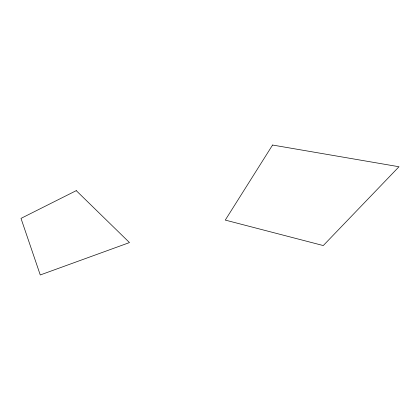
<?xml version="1.0" encoding="UTF-8"?>
<svg xmlns="http://www.w3.org/2000/svg" width="420" height="420" viewBox="0 0 420 420"><rect width="100%" height="100%" fill="white"/><g stroke="black" fill="none" stroke-linecap="round" stroke-linejoin="round"><path stroke-width="0.63" d="M272.57 145.036L225.272 220.091L323.274 245.564L399 166.745L272.57 145.036M76.256 190.649L21 218.39L40.262 274.964L129.481 242.576L76.256 190.649"/></g></svg>
